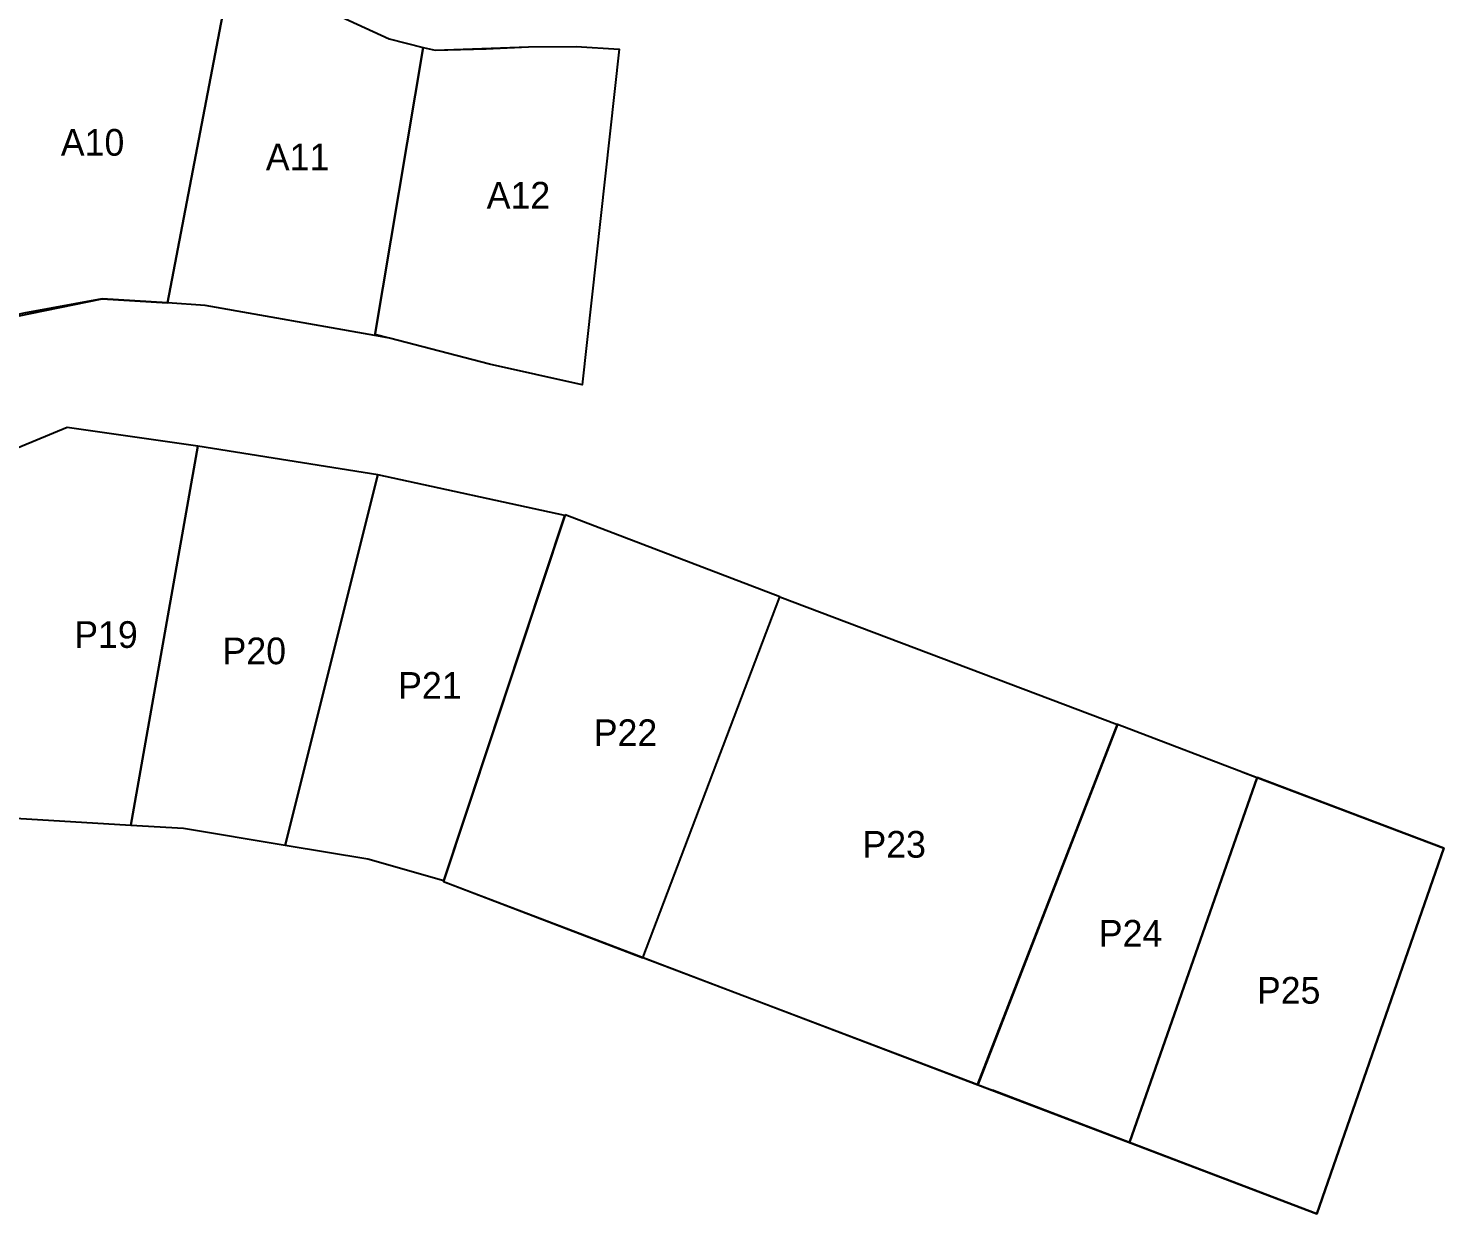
# Model space of a CAD drawing. Header units: inches. Extents: x 516719 to 517664, y 4780127 to 4780401.
# Drawn here: x 517369.2 to 517422.3, y 4780264.6 to 4780309 of the extents above; entities that cross this region are included whole.
import ezdxf

# ---------------------------------------------------------------- set-up
doc = ezdxf.new("R2010")
doc.units = ezdxf.units.IN
doc.layers.add('BROJEVI', color=3, linetype='Continuous')
doc.layers.add('PARCELA', color=10, linetype='Continuous')

msp = doc.modelspace()

# ---------------------------------------------------------------- linework, layer by layer
at = {"layer": 'PARCELA'}
for p, q in [((517410.489, 4780267.217), (517415.268, 4780280.899)), ((517414.731, 4780281.102), (517422.259, 4780278.253)), ((517417.501, 4780264.555), (517422.259, 4780278.253)), ((517422.259, 4780278.253), (517417.501, 4780264.555)), ((517384.788, 4780277), (517417.501, 4780264.555)), ((517417.501, 4780264.555), (517410.489, 4780267.217)), ((517417.501, 4780264.555), (517410.489, 4780267.217))]:
    msp.add_line(p, q, dxfattribs=at)
for points in [[(517371.766, 4780311.586), (517370.189, 4780310.918), (517368.951, 4780309.67), (517368.109, 4780308.403), (517365.748, 4780302.743), (517365.514, 4780300.743), (517366.673, 4780297.75), (517371.991, 4780298.834), (517374.442, 4780298.675), (517376.615, 4780310.046), (517374.468, 4780310.367), (517371.766, 4780311.586)], [(517376.615, 4780310.046), (517380.95, 4780309.399), (517382.75, 4780308.567), (517384.024, 4780308.252), (517382.216, 4780297.451), (517375.861, 4780298.583), (517374.442, 4780298.675), (517376.615, 4780310.046)], [(517384.024, 4780308.252), (517384.472, 4780308.141), (517387.974, 4780308.277), (517389.759, 4780308.29), (517391.364, 4780308.187), (517389.977, 4780295.603), (517386.513, 4780296.386), (517382.759, 4780297.354), (517382.223, 4780297.492), (517384.024, 4780308.252)], [(517375.584, 4780293.314), (517370.685, 4780294.016), (517367.809, 4780292.822), (517368.083, 4780279.364), (517368.755, 4780279.373), (517373.076, 4780279.116), (517375.584, 4780293.314)], [(517382.325, 4780292.239), (517375.584, 4780293.314), (517373.076, 4780279.116), (517375.038, 4780278.999), (517378.852, 4780278.366), (517382.325, 4780292.239)], [(517384.788, 4780277), (517389.334, 4780290.717), (517382.325, 4780292.239), (517378.852, 4780278.366), (517381.944, 4780277.853), (517384.8, 4780277.042)], [(517389.342, 4780290.742), (517384.788, 4780277), (517392.259, 4780274.137), (517397.381, 4780287.67), (517389.342, 4780290.742)], [(517404.799, 4780269.387), (517392.259, 4780274.137), (517397.381, 4780287.67), (517410.036, 4780282.88), (517404.799, 4780269.387)], [(517410.489, 4780267.217), (517404.796, 4780269.378), (517410.041, 4780282.893), (517415.268, 4780280.899), (517410.491, 4780267.222), (517405.35, 4780269.178)], [(517415.268, 4780280.899), (517410.491, 4780267.222), (517417.501, 4780264.555), (517422.259, 4780278.253), (517415.268, 4780280.899)]]:
    msp.add_lwpolyline(points, dxfattribs=at)
at = {"layer": 'PARCELA', "color": 255}
for points in [[(517374.442, 4780298.675, 0), (517371.991, 4780298.834, 0), (517369.06, 4780298.292, 0), (517366.673, 4780297.75, 0), (517365.514, 4780300.743, 0), (517365.594, 4780301.93, 0), (517365.748, 4780302.743, 0), (517366.958, 4780305.839, 0), (517368.109, 4780308.403, 0), (517368.951, 4780309.67, 0), (517370.189, 4780310.918, 0), (517371.766, 4780311.586, 0), (517374.468, 4780310.367, 0), (517376.615, 4780310.046, 0)], [(517384.024, 4780308.252, 0), (517382.216, 4780297.451, 0), (517375.861, 4780298.583, 0), (517374.442, 4780298.675, 0), (517376.615, 4780310.046, 0), (517378.046, 4780309.833, 0), (517380.95, 4780309.399, 0), (517382.75, 4780308.567, 0)], [(517384.024, 4780308.252, 0), (517384.472, 4780308.141, 0), (517386.387, 4780308.199, 0), (517387.974, 4780308.277, 0), (517389.759, 4780308.29, 0), (517391.364, 4780308.187, 0), (517389.977, 4780295.603, 0), (517386.513, 4780296.386, 0), (517382.759, 4780297.354, 0), (517382.216, 4780297.451, 0)]]:
    msp.add_polyline3d(points, close=True, dxfattribs=at)

# ---------------------------------------------------------------- texts
at = {"layer": 'BROJEVI'}
for s, p in [('A10', (517370.447, 4780304.193)), ('A11', (517378.128, 4780303.648)), ('A12', (517386.403, 4780302.212)), ('P19', (517370.95, 4780285.753)), ('P20', (517376.506, 4780285.14)), ('P21', (517383.085, 4780283.846)), ('P22', (517390.414, 4780282.075)), ('P23', (517400.48, 4780277.894)), ('P24', (517409.336, 4780274.559)), ('P25', (517415.261, 4780272.424))]:
    msp.add_text(s, height=1, dxfattribs=at).set_placement(p)

doc.saveas('drawing.dxf')
